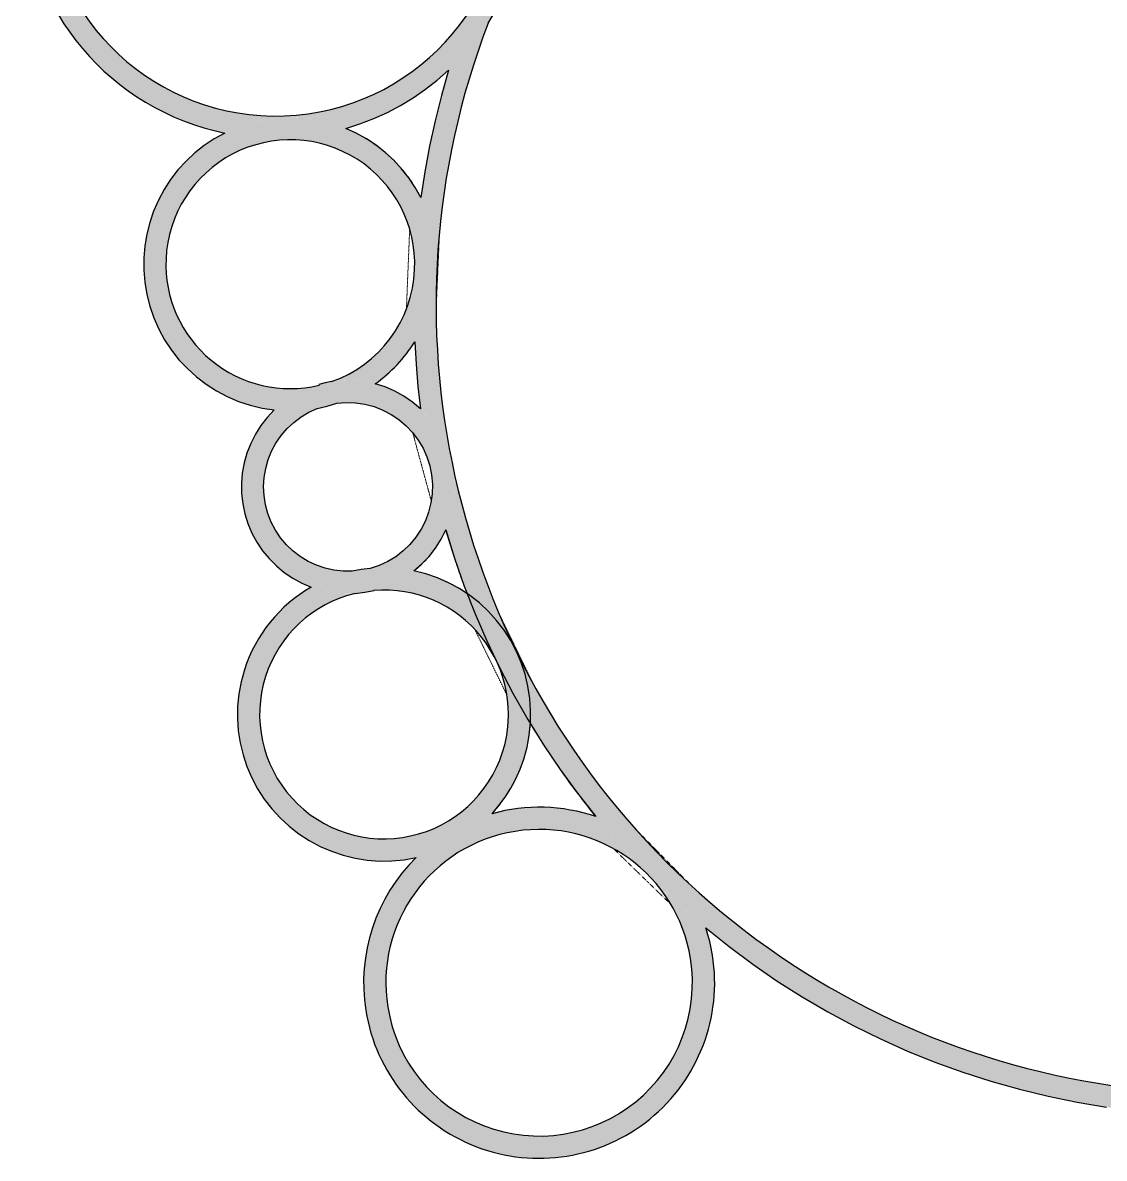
# Model space of a CAD drawing. Header units: inches. Extents: x -870 to 733, y -1250 to 961.
# Drawn here: x -535 to -48, y -783 to -272 of the extents above; entities that cross this region are included whole.
import ezdxf

# ---------------------------------------------------------------- set-up
doc = ezdxf.new("R2010")
doc.units = ezdxf.units.IN
doc.header["$MEASUREMENT"] = 0
doc.linetypes.add('Overhead', pattern=[0.15625, 0.09375, -0.0625])
for name, color, linetype, lineweight in [('A-GENM', 13, 'Continuous', 9), ('A-ROOF', 132, 'Continuous', 13), ('A-WALL', 113, 'Continuous', 13), ('A-WALL-PATT', 111, 'Continuous', 13)]:
    doc.layers.add(name, color=color, linetype=linetype, lineweight=lineweight)

# ---------------------------------------------------------------- blocks, each defined once
blk = doc.blocks.new('Opening-Cased - 36_ x 84_-V9-Extra Roof')
at = {"layer": 'A-GENM', "linetype": 'Overhead'}
blk.add_line((-17.18, 5), (17.54, 5), dxfattribs=at)
blk = doc.blocks.new('Opening-Cased - 36_ x 84_-V10-Extra Roof')
at = {"layer": 'A-GENM', "linetype": 'Overhead'}
blk.add_line((-18.08, 5), (17.46, 5), dxfattribs=at)
blk = doc.blocks.new('Opening-Cased - 36_ x 84_-V11-Extra Roof')
at = {"layer": 'A-GENM', "linetype": 'Overhead'}
blk.add_line((-16.68, -5), (16.21, -5), dxfattribs=at)
blk = doc.blocks.new('Opening-Cased - 36_ x 84_-V12-Extra Roof')
at = {"layer": 'A-GENM', "linetype": 'Overhead'}
blk.add_line((-17.19, 5), (16.81, 5), dxfattribs=at)
blk = doc.blocks.new('Opening-Cased - 36_ x 84_-V13-Extra Roof')
at = {"layer": 'A-GENM', "linetype": 'Overhead'}
for p, q in [((17.55, 5), (17.62, 5)), ((-16.16, -5), (15.55, -5))]:
    blk.add_line(p, q, dxfattribs=at)
blk = doc.blocks.new('Opening-Cased - 36_ x 84_-V14-Extra Roof')
at = {"layer": 'A-GENM', "linetype": 'Overhead'}
blk.add_line((-17.19, 5), (17.5, 5), dxfattribs=at)
blk = doc.blocks.new('Opening-Cased - 36_ x 84_-V15-Extra Roof')
at = {"layer": 'A-GENM', "linetype": 'Overhead'}
blk.add_line((-18.14, 5), (17.49, 5), dxfattribs=at)

msp = doc.modelspace()

# ---------------------------------------------------------------- hatches: boundary and pattern name
at = {"layer": 'A-WALL-PATT'}
for points in [[(-444.17, -321.74), (-439.05, -319.45), (-433.75, -317.6), (-428.32, -316.21), (-422.78, -315.28), (-417.19, -314.83), (-411.58, -314.86), (-405.99, -315.36), (-400.47, -316.33), (-395.04, -317.77), (-389.76, -319.66), (-383.37, -317.63), (-377.11, -315.22), (-371, -312.44), (-365.07, -309.31), (-359.33, -305.84), (-353.8, -302.03), (-348.51, -297.91), (-343.47, -293.48), (-338.55, -288.61), (-333.93, -283.45), (-329.64, -278.01), (-325.38, -271.83), (-322.04, -266.34), (-318.77, -260.14), (-315.89, -253.76), (-313.4, -247.2), (-311.32, -240.51), (-309.61, -233.41), (-308.42, -226.8), (-307.61, -219.84), (-307.22, -212.84), (-307.27, -205.83), (-317.26, -206.21), (-317.24, -213.31), (-317.7, -220.39), (-318.65, -227.43), (-320.07, -234.39), (-321.96, -241.23), (-324.32, -247.93), (-327.13, -254.46), (-330.38, -260.77), (-334.05, -266.85), (-338.13, -272.66), (-342.59, -278.19), (-347.42, -283.39), (-352.6, -288.25), (-358.09, -292.75), (-363.88, -296.87), (-369.94, -300.57), (-376.23, -303.86), (-382.74, -306.71), (-389.42, -309.11), (-396.25, -311.05), (-403.2, -312.51), (-410.23, -313.5), (-417.32, -314.01), (-424.42, -314.03), (-431.5, -313.57), (-438.54, -312.62), (-445.5, -311.2), (-452.34, -309.31), (-459.04, -306.95), (-465.56, -304.14), (-471.88, -300.89), (-477.96, -297.22), (-483.77, -293.14), (-489.29, -288.68), (-494.5, -283.85), (-499.36, -278.67), (-503.86, -273.18), (-507.97, -267.39), (-511.68, -261.33), (-514.97, -255.04), (-517.82, -248.53), (-520.22, -241.85), (-522.15, -235.02), (-523.62, -228.07), (-524.61, -221.04), (-525.12, -213.95), (-535.11, -214.33), (-534.61, -221.53), (-533.66, -228.69), (-532.26, -235.77), (-530.41, -242.76), (-528.12, -249.61), (-525.4, -256.3), (-522.27, -262.8), (-518.72, -269.1), (-514.79, -275.15), (-510.48, -280.95), (-505.82, -286.46), (-500.81, -291.67), (-495.49, -296.55), (-489.86, -301.08), (-483.96, -305.24), (-477.81, -309.03), (-471.43, -312.41), (-464.85, -315.39), (-458.1, -317.94), (-451.19, -320.06)], [(4.32, -764.04), (17.72, -763.85), (31.11, -763.18), (44.46, -762.01), (57.76, -760.35), (70.99, -758.2), (84.13, -755.57), (97.17, -752.46), (110.08, -748.87), (122.85, -744.81), (135.47, -740.29), (147.91, -735.3), (160.16, -729.86), (172.2, -723.98), (184.01, -717.65), (195.59, -710.9), (206.91, -703.73), (217.96, -696.14), (228.73, -688.16), (239.19, -679.79), (249.34, -671.03), (252.56, -663.68), (256.23, -656.55), (260.33, -649.65), (264.85, -643.02), (269.77, -636.68), (275.08, -630.66), (280.74, -624.98), (286.75, -619.65), (293.07, -614.71), (299.68, -610.16), (306.56, -606.04), (313.71, -595.26), (320.46, -584.23), (326.83, -572.97), (332.78, -561.5), (338.33, -549.82), (343.47, -537.95), (348.17, -525.91), (352.45, -513.7), (355.45, -504.22), (358.19, -494.65), (360.66, -485.01), (351.71, -484.22), (352.56, -476.93), (353.83, -469.7), (355.5, -462.55), (357.57, -455.51), (360.04, -448.6), (362.89, -441.83), (366.12, -435.24), (369.71, -428.84), (370.39, -418.92), (370.79, -408.99), (370.93, -399.05), (360.93, -399.05), (360.68, -412.29), (359.94, -425.51), (358.71, -438.69), (356.99, -451.82), (354.77, -464.88), (352.08, -477.84), (348.9, -490.7), (345.24, -503.42), (341.11, -516.01), (336.51, -528.43), (331.4, -540.78), (325.95, -552.71), (320, -564.54), (313.61, -576.13), (306.79, -587.48), (299.55, -598.57), (291.91, -609.39), (283.86, -619.91), (275.43, -630.12), (266.63, -640.01), (257.46, -649.56), (247.94, -658.77), (238.08, -667.61), (227.91, -676.09), (217.42, -684.17), (206.64, -691.86), (195.58, -699.14), (184.25, -706.01), (172.68, -712.44), (160.88, -718.45), (148.86, -724), (136.64, -729.11), (124.24, -733.75), (111.67, -737.93), (98.96, -741.64), (86.12, -744.87), (73.16, -747.62), (60.12, -749.89), (46.99, -751.66), (33.82, -752.95), (20.6, -753.74), (7.36, -754.04), (-5.88, -753.85), (-19.11, -753.16), (-32.3, -751.98), (-45.43, -750.31), (-58.5, -748.15), (-71.47, -745.5), (-84.34, -742.38), (-97.08, -738.77), (-109.68, -734.69), (-122.12, -730.15), (-134.38, -725.14), (-146.44, -719.68), (-158.3, -713.78), (-169.92, -707.43), (-181.3, -700.66), (-192.67, -693.29), (-203.26, -685.86), (-213.81, -677.86), (-224.06, -669.47), (-233.98, -660.71), (-243.57, -651.58), (-252.82, -642.1), (-261.7, -632.28), (-270.22, -622.13), (-278.34, -611.68), (-286.08, -600.93), (-293.4, -589.9), (-300.31, -578.6), (-306.8, -567.06), (-312.84, -555.28), (-318.45, -543.28), (-323.6, -531.08), (-328.3, -518.7), (-332.53, -506.15), (-336.29, -493.45), (-339.57, -480.62), (-342.37, -467.68), (-344.69, -454.64), (-346.52, -441.53), (-347.86, -428.35), (-348.7, -415.14), (-349.06, -401.9), (-348.92, -388.66), (-348.28, -375.43), (-347.16, -362.24), (-345.54, -349.09), (-343.43, -336.02), (-340.84, -323.04), (-337.76, -310.16), (-334.21, -297.4), (-330.18, -284.78), (-325.68, -272.33), (-329.64, -278.01), (-333.93, -283.45), (-338.55, -288.61), (-343.47, -293.48), (-346.69, -304.78), (-349.54, -316.17), (-352.02, -327.65), (-354.13, -339.2), (-355.87, -350.82), (-357.14, -361.58), (-358.09, -372.39), (-358.73, -383.21), (-359.04, -394.05), (-359.02, -404.9), (-358.69, -415.74), (-358.09, -425.79), (-357.21, -435.83), (-356.06, -445.83), (-352.86, -449.09), (-349.99, -452.64), (-347.47, -456.45), (-345.32, -460.47), (-343.56, -464.69), (-342.21, -469.05), (-341.28, -473.52), (-340.78, -478.06), (-340.71, -482.62), (-341.08, -487.17), (-341.88, -491.67), (-343.1, -496.07), (-344.74, -500.33), (-340.78, -513.13), (-336.36, -525.79), (-331.48, -538.27), (-326.14, -550.56), (-320.35, -562.65), (-314.12, -574.52), (-307.47, -586.15), (-300.39, -597.53), (-292.89, -608.64), (-285, -619.47), (-276.71, -630), (-268.04, -640.22), (-259, -650.12), (-249.6, -659.67), (-239.86, -668.88), (-229.79, -677.72), (-219.4, -686.19), (-208.42, -694.47), (-197.73, -701.95), (-186.47, -709.22), (-174.95, -716.07), (-163.19, -722.5), (-151.2, -728.49), (-139, -734.04), (-126.61, -739.13), (-114.03, -743.77), (-101.3, -747.94), (-88.41, -751.64), (-75.41, -754.87), (-62.29, -757.61), (-49.08, -759.88), (-35.79, -761.65), (-22.45, -762.94), (-9.08, -763.74)], [(-358.73, -383.21), (-358.09, -372.39), (-357.14, -361.58), (-355.87, -350.82), (-358.62, -345.95), (-361.77, -341.33), (-365.3, -336.99), (-369.18, -332.97), (-373.39, -329.29), (-377.9, -325.98), (-382.67, -323.06), (-387.67, -320.56), (-392.86, -318.49), (-398.21, -316.87), (-403.68, -315.71), (-409.23, -315.01), (-414.81, -314.78), (-420.4, -315.03), (-425.94, -315.75), (-431.41, -316.94), (-436.75, -318.58), (-441.94, -320.68), (-446.92, -323.2), (-451.68, -326.14), (-456.17, -329.46), (-460.37, -333.16), (-464.24, -337.2), (-467.75, -341.55), (-470.88, -346.18), (-473.6, -351.06), (-475.91, -356.16), (-477.77, -361.43), (-479.18, -366.84), (-480.13, -372.35), (-480.61, -377.92), (-470.62, -378.35), (-470.16, -373.2), (-469.22, -368.11), (-467.82, -363.14), (-465.97, -358.31), (-463.67, -353.67), (-460.96, -349.27), (-457.86, -345.13), (-454.38, -341.3), (-450.57, -337.8), (-446.45, -334.67), (-442.06, -331.94), (-437.44, -329.62), (-432.62, -327.74), (-427.65, -326.31), (-422.57, -325.34), (-417.42, -324.85), (-412.24, -324.84), (-407.09, -325.3), (-402.01, -326.23), (-397.03, -327.64), (-392.2, -329.49), (-387.56, -331.78), (-383.16, -334.49), (-379.02, -337.6), (-375.19, -341.07), (-371.69, -344.89), (-368.56, -349.01), (-365.83, -353.4), (-363.51, -358.02), (-361.63, -362.84), (-360.2, -367.81), (-359.23, -372.89), (-358.74, -378.04)], [(-359.05, -518.8), (-355.36, -515.58), (-352.02, -512.01), (-349.05, -508.12), (-346.5, -503.94), (-344.39, -499.53), (-342.74, -494.92), (-341.57, -490.17), (-340.88, -485.33), (-340.69, -480.44), (-341, -475.55), (-341.81, -470.73), (-343.1, -466.01), (-344.87, -461.45), (-347.09, -457.09), (-349.75, -452.98), (-352.81, -449.16), (-356.24, -445.67), (-360.01, -442.55), (-364.07, -439.83), (-368.4, -437.54), (-372.93, -435.7), (-377.63, -434.33), (-382.44, -433.45), (-387.32, -433.06), (-392.21, -433.17), (-397.07, -433.77), (-401.83, -434.87), (-399.1, -444.49), (-394.92, -443.55), (-390.67, -443.09), (-386.39, -443.11), (-382.14, -443.61), (-377.98, -444.58), (-373.95, -446.01), (-370.1, -447.89), (-366.5, -450.19), (-363.17, -452.88), (-360.17, -455.93), (-357.53, -459.29), (-355.28, -462.93), (-353.46, -466.8), (-352.08, -470.85), (-351.17, -475.03), (-350.73, -479.29), (-350.77, -483.56), (-351.3, -487.81), (-352.29, -491.97), (-353.75, -495.99), (-355.66, -499.82), (-357.98, -503.42), (-360.69, -506.73), (-363.75, -509.71), (-367.13, -512.33), (-370.79, -514.56), (-374.67, -516.36), (-378.72, -517.71), (-373.79, -517.43), (-368.85, -517.51), (-363.92, -517.97), (-360.44, -518.56)], [(-391.03, -528.98), (-386.17, -528.97), (-381.34, -528.47), (-376.59, -527.49), (-379.11, -517.81), (-383.28, -518.65), (-387.51, -519.02), (-391.76, -518.91), (-395.97, -518.33), (-400.09, -517.29), (-404.07, -515.78), (-407.86, -513.85), (-411.4, -511.5), (-414.66, -508.77), (-417.6, -505.7), (-420.17, -502.31), (-422.35, -498.66), (-424.11, -494.79), (-425.43, -490.75), (-426.28, -486.58), (-426.67, -482.35), (-426.57, -478.1), (-426.01, -473.88), (-424.98, -469.76), (-423.49, -465.78), (-421.57, -461.98), (-419.23, -458.43), (-416.36, -455.01), (-413.45, -452.21), (-410.08, -449.63), (-406.43, -447.44), (-402.57, -445.66), (-407.37, -446.38), (-412.21, -446.74), (-417.06, -446.74), (-421.9, -446.39), (-425.24, -449.92), (-428.19, -453.77), (-430.75, -457.91), (-432.87, -462.27), (-434.54, -466.84), (-435.74, -471.54), (-436.46, -476.35), (-436.69, -481.2), (-436.43, -486.05), (-435.68, -490.85), (-434.44, -495.55), (-432.74, -500.1), (-430.59, -504.45), (-428.01, -508.57), (-425.03, -512.4), (-421.67, -515.91), (-417.98, -519.07), (-413.98, -521.83), (-409.73, -524.18), (-405.26, -526.09), (-400.63, -527.53), (-395.87, -528.5)], [(-373.27, -649.41), (-367.67, -649.24), (-362.1, -648.59), (-356.61, -647.48), (-351.24, -645.9), (-346.02, -643.87), (-340.98, -641.41), (-336.18, -638.53), (-331.64, -635.25), (-327.39, -631.6), (-323.46, -627.6), (-319.89, -623.28), (-316.7, -618.68), (-313.91, -613.82), (-311.54, -608.75), (-309.61, -603.49), (-319.14, -600.44), (-320.94, -605.29), (-323.18, -609.96), (-325.84, -614.39), (-328.89, -618.57), (-332.48, -622.58), (-336.1, -625.98), (-340.18, -629.15), (-344.54, -631.94), (-349.13, -634.31), (-353.93, -636.25), (-358.88, -637.74), (-363.95, -638.76), (-369.1, -639.31), (-374.27, -639.38), (-379.43, -638.98), (-384.52, -638.1), (-389.52, -636.76), (-394.37, -634.96), (-399.03, -632.72), (-403.47, -630.06), (-407.64, -627.01), (-411.51, -623.58), (-415.05, -619.8), (-418.23, -615.72), (-421.01, -611.36), (-423.38, -606.77), (-425.32, -601.97), (-426.81, -597.02), (-427.83, -591.95), (-428.38, -586.8), (-428.46, -581.63), (-428.06, -576.47), (-427.18, -571.38), (-425.83, -566.38), (-435.36, -563.34), (-436.84, -568.74), (-437.85, -574.26), (-438.39, -579.83), (-438.46, -585.43), (-438.05, -591.02), (-437.17, -596.55), (-435.82, -601.99), (-434.01, -607.29), (-431.77, -612.43), (-428.91, -617.63), (-426.01, -622.03), (-422.54, -626.43), (-418.72, -630.52), (-414.55, -634.27), (-410.09, -637.65), (-405.36, -640.65), (-400.38, -643.23), (-395.21, -645.38), (-389.87, -647.08), (-384.41, -648.33), (-378.86, -649.1)], [(-380.71, -716.61), (-370.83, -715.03), (-371.51, -709.22), (-371.69, -703.36), (-371.37, -697.51), (-370.55, -691.71), (-369.25, -686), (-367.47, -680.42), (-365.22, -675.02), (-362.52, -669.82), (-359.39, -664.87), (-355.86, -660.2), (-351.93, -655.85), (-347.66, -651.85), (-343.06, -648.22), (-338.17, -645), (-333.02, -642.21), (-327.65, -639.86), (-322.11, -637.97), (-316.42, -636.56), (-310.64, -635.64), (-304.52, -635.22), (-298.94, -635.29), (-293.11, -635.85), (-287.35, -636.91), (-281.7, -638.45), (-276.2, -640.47), (-270.9, -642.95), (-265.82, -645.86), (-261, -649.2), (-256.49, -652.93), (-252.31, -657.04), (-248.49, -661.48), (-245.07, -666.23), (-242.06, -671.25), (-239.48, -676.51), (-237.36, -681.97), (-235.71, -687.59), (-234.55, -693.33), (-224.67, -691.76), (-225.91, -685.59), (-227.64, -679.53), (-236.55, -671.86), (-245.22, -663.9), (-253.62, -655.67), (-261.76, -647.17), (-269.62, -638.42), (-277.19, -629.41), (-282.87, -627.71), (-288.66, -626.44), (-294.53, -625.61), (-300.44, -625.22), (-306.37, -625.27), (-312.28, -625.77), (-318.14, -626.71), (-323.9, -628.08), (-327.95, -632.12), (-332.48, -635.89), (-337.02, -639.07), (-341.97, -641.93), (-347.15, -644.36), (-352.52, -646.32), (-358.04, -647.81), (-362.33, -652.38), (-366.25, -657.27), (-369.77, -662.46), (-372.87, -667.91), (-375.52, -673.59), (-377.72, -679.46), (-379.45, -685.48), (-380.69, -691.63), (-381.44, -697.85), (-381.69, -704.12), (-381.45, -710.38)], [(-302.62, -783.18), (-296.43, -782.93), (-290.27, -782.2), (-284.18, -780.99), (-278.22, -779.3), (-272.4, -777.14), (-266.77, -774.54), (-261.07, -771.31), (-256.2, -768.06), (-251.33, -764.21), (-246.78, -760), (-242.58, -755.44), (-238.74, -750.57), (-235.3, -745.4), (-232.27, -739.99), (-229.68, -734.35), (-227.54, -728.53), (-225.86, -722.56), (-224.65, -716.48), (-223.93, -710.32), (-223.69, -704.12), (-223.94, -697.92), (-224.67, -691.76), (-234.55, -693.33), (-233.87, -699.15), (-233.7, -705), (-234.01, -710.85), (-234.83, -716.65), (-236.13, -722.36), (-237.91, -727.94), (-240.16, -733.35), (-242.86, -738.55), (-245.99, -743.5), (-249.53, -748.17), (-253.45, -752.52), (-257.72, -756.52), (-262.32, -760.14), (-267.22, -763.37), (-272.36, -766.16), (-277.73, -768.51), (-283.27, -770.39), (-288.96, -771.8), (-294.74, -772.72), (-300.58, -773.15), (-306.44, -773.08), (-312.27, -772.52), (-318.03, -771.46), (-323.68, -769.91), (-329.18, -767.9), (-334.49, -765.42), (-339.56, -762.5), (-344.38, -759.17), (-348.89, -755.43), (-353.07, -751.33), (-356.89, -746.89), (-360.31, -742.14), (-363.32, -737.11), (-365.9, -731.85), (-368.02, -726.39), (-369.67, -720.77), (-370.83, -715.03), (-380.71, -716.61), (-379.49, -722.69), (-377.8, -728.66), (-375.65, -734.48), (-373.05, -740.11), (-370.01, -745.52), (-366.56, -750.67), (-362.72, -755.54), (-358.51, -760.09), (-353.95, -764.3), (-349.07, -768.13), (-343.91, -771.58), (-338.5, -774.6), (-332.86, -777.19), (-327.04, -779.34), (-321.07, -781.02), (-314.98, -782.22), (-308.82, -782.94)]]:
    msp.add_hatch(color=256, dxfattribs=at).paths.add_polyline_path(points, flags=0)
h = msp.add_hatch(color=256, dxfattribs=at)
h.paths.add_polyline_path([(-417.06, -446.74), (-412.21, -446.74), (-407.37, -446.38), (-402.57, -445.66), (-398.11, -444.67), (-393.74, -443.38), (-396.44, -443.84), (-399.1, -444.49), (-401.72, -435.26), (-406.8, -436.23), (-411.95, -436.72), (-417.12, -436.73), (-422.27, -436.26), (-427.36, -435.33), (-432.34, -433.92), (-437.16, -432.07), (-441.8, -429.78), (-446.2, -427.06), (-450.34, -423.96), (-454.17, -420.48), (-457.66, -416.67), (-460.79, -412.55), (-463.52, -408.16), (-465.84, -403.54), (-467.72, -398.72), (-469.15, -393.75), (-470.11, -388.67), (-470.61, -383.53), (-470.62, -378.35), (-480.61, -377.92), (-480.62, -383.43), (-480.17, -388.93), (-479.26, -394.37), (-477.9, -399.71), (-476.1, -404.93), (-473.87, -409.97), (-471.23, -414.81), (-468.19, -419.41), (-464.78, -423.75), (-461.01, -427.78), (-456.93, -431.48), (-452.55, -434.83), (-447.91, -437.81), (-443.03, -440.38), (-437.95, -442.54), (-432.72, -444.27), (-427.35, -445.55), (-421.9, -446.39)], flags=0)
h.paths.add_polyline_path([(-376.49, -434.61), (-372.35, -431.43), (-368.48, -427.92), (-364.9, -424.12), (-361.63, -420.05), (-358.69, -415.73), (-359.02, -404.9), (-359.04, -394.05), (-358.73, -383.21), (-359.18, -388.31), (-360.1, -393.35), (-361.48, -398.29), (-363.3, -403.07), (-365.55, -407.67), (-368.21, -412.05), (-371.26, -416.16), (-374.68, -419.98), (-378.43, -423.47), (-382.48, -426.6), (-386.8, -429.35), (-391.35, -431.7), (-396.1, -433.61), (-392.17, -433.16), (-388.22, -433.04), (-384.27, -433.24), (-380.35, -433.77)], flags=0)
h = msp.add_hatch(color=256, dxfattribs=at)
h.paths.add_polyline_path([(-309.61, -603.49), (-308.15, -598.16), (-307.15, -592.72), (-306.6, -587.23), (-306.51, -581.7), (-306.88, -576.19), (-307.72, -570.73), (-309.01, -565.35), (-310.74, -560.11), (-312.9, -555.02), (-315.49, -550.14), (-318.47, -545.49), (-322.12, -540.78), (-325.55, -537.02), (-329.59, -533.25), (-333.94, -529.84), (-338.56, -526.8), (-343.41, -524.16), (-348.47, -521.94), (-353.69, -520.15), (-359.05, -518.8), (-363.92, -517.97), (-368.85, -517.51), (-373.79, -517.43), (-378.72, -517.71), (-382.8, -518.22), (-386.84, -518.99), (-382.94, -518.6), (-379.11, -517.81), (-376.59, -527.49), (-377.01, -527.6), (-371.79, -527.42), (-366.57, -527.73), (-361.4, -528.52), (-356.34, -529.79), (-351.41, -531.53), (-346.66, -533.72), (-342.14, -536.35), (-337.89, -539.38), (-333.93, -542.8), (-330.31, -546.57), (-327.06, -550.66), (-324.21, -555.04), (-321.77, -559.67), (-319.78, -564.5), (-318.24, -569.49), (-317.18, -574.61), (-316.6, -579.81), (-316.51, -585.03), (-316.91, -590.24), (-317.78, -595.4), (-319.14, -600.44)], flags=0)
h.paths.add_polyline_path([(-425.83, -566.38), (-424.01, -561.47), (-421.74, -556.76), (-419.03, -552.28), (-415.92, -548.07), (-412.43, -544.16), (-408.59, -540.6), (-404.43, -537.42), (-400, -534.64), (-395.33, -532.28), (-390.45, -530.37), (-385.42, -528.93), (-389.45, -529.03), (-393.47, -528.8), (-397.46, -528.23), (-401.38, -527.33), (-405.22, -526.1), (-409.83, -529), (-414.19, -532.26), (-418.27, -535.87), (-422.03, -539.81), (-425.46, -544.04), (-428.52, -548.54), (-431.21, -553.28), (-433.49, -558.23), (-435.36, -563.34)], flags=0)

# ---------------------------------------------------------------- linework, layer by layer
at = {"layer": 'A-ROOF'}
for centre, radius, start, end in [((-414.67, -380.78), 66, 66.777, 67.8261), ((-414.67, -380.78), 66, 62.0631, 64.6637), ((-414.67, -380.78), 66, 57.3436, 59.9455), ((-414.67, -380.78), 66, 52.6154, 55.2325), ((-414.67, -380.78), 66, 47.8725, 50.5231), ((-414.67, -380.78), 66, 43.1026, 45.8163), ((-414.67, -380.78), 66, 38.2731, 41.1114), ((-414.67, -380.78), 66, 33.2647, 36.408), ((-414.67, -380.78), 66, 27.0042, 31.7056), ((-388.69, -481.04), 48, 72.8635, 75.2747), ((-388.69, -481.04), 48, 67.0805, 70.2602), ((-388.69, -481.04), 48, 61.2704, 64.5251), ((-388.69, -481.04), 48, 55.4045, 58.7902), ((-388.69, -481.04), 48, 49.3897, 53.0556), ((-388.69, -481.04), 48, 47.1727, 47.3212), ((-388.69, -481.04), 48, 333.6357, 336.3027), ((5.93, -399.05), 365, 196.1105, 198.0049), ((-388.69, -481.04), 48, 327.8059, 331.095), ((-388.69, -481.04), 48, 321.9033, 325.3536), ((-388.69, -481.04), 48, 308.1304, 313.8713), ((-388.69, -481.04), 48, 315.782, 319.6124), ((5.93, -399.05), 365, 198.5673, 199.967), ((-372.49, -583.41), 66, 73.5809, 78.2535), ((-372.49, -583.41), 66, 68.9078, 72.0286), ((-372.49, -583.41), 66, 64.2342, 67.0488), ((-372.49, -583.41), 66, 59.5599, 62.2468), ((-372.49, -583.41), 66, 55.5563, 57.504), ((5.93, -399.05), 365, 200.5328, 200.8545), ((-372.49, -583.41), 66, 353.6921, 356.395), ((5.93, -399.05), 365, 211.0969, 212.2252), ((-372.49, -583.41), 66, 348.6264, 351.7937), ((5.93, -399.05), 365, 213.022, 214.4669), ((-372.49, -583.41), 66, 342.2943, 347.044), ((-372.49, -583.41), 66, 335.7322, 337.3721), ((5.93, -399.05), 365, 215.0799, 217.1377), ((-372.49, -583.41), 66, 330.4825, 332.45), ((-372.49, -583.41), 66, 320.4206, 322.6054), ((-372.49, -583.41), 66, 325.4203, 327.5277), ((5.93, -399.05), 365, 217.4889, 219.1346), ((-372.49, -583.41), 66, 317.4031, 317.6831)]:
    msp.add_arc(centre, radius, start, end, dxfattribs=at)
at = {"layer": 'A-WALL', "lineweight": 30}
msp.add_line((-401.83, -434.87), (-401.72, -435.26), dxfattribs=at)
at = {"layer": 'A-WALL', "lineweight": 30, "flags": 128}
for points in [[(-325.68, -272.33), (-322.04, -266.34), (-318.77, -260.14), (-315.89, -253.76), (-313.4, -247.2), (-311.32, -240.51), (-309.66, -233.7), (-308.42, -226.8), (-307.61, -219.84), (-307.22, -212.84), (-307.27, -205.83)], [(-389.76, -319.66), (-383.37, -317.63), (-377.11, -315.22), (-371, -312.44), (-365.07, -309.31), (-359.33, -305.84), (-353.8, -302.03), (-348.51, -297.91), (-343.47, -293.48)], [(-343.47, -293.48), (-346.69, -304.78), (-349.54, -316.17), (-352.02, -327.65), (-354.13, -339.2), (-355.87, -350.82)], [(-444.17, -321.74), (-448.9, -324.35), (-453.4, -327.34), (-457.64, -330.68), (-461.59, -334.36), (-465.23, -338.35), (-468.53, -342.63), (-471.47, -347.16), (-474.03, -351.92), (-476.19, -356.87), (-477.94, -361.98), (-479.26, -367.21), (-480.16, -372.54), (-480.61, -377.92)], [(-355.87, -350.82), (-358.42, -346.26), (-361.33, -341.92), (-364.57, -337.82), (-368.12, -333.99), (-371.97, -330.46), (-376.08, -327.24), (-380.44, -324.36), (-385.01, -321.83), (-389.76, -319.66)], [(-480.61, -377.92), (-480.62, -383.43), (-480.17, -388.93), (-479.26, -394.37), (-477.9, -399.71), (-476.1, -404.93), (-473.87, -409.97), (-471.23, -414.81), (-468.19, -419.41), (-464.78, -423.75), (-461.01, -427.78), (-456.93, -431.48), (-452.55, -434.83), (-447.91, -437.81), (-443.03, -440.38), (-437.95, -442.54), (-432.72, -444.27), (-427.35, -445.55), (-421.9, -446.39)], [(-358.69, -415.73), (-358.09, -425.79), (-357.21, -435.83), (-356.06, -445.83)], [(-396.1, -433.61), (-398.99, -434.16), (-401.83, -434.87)], [(-356.06, -445.83), (-359.66, -442.81), (-363.55, -440.15), (-367.67, -437.88), (-372, -436.03), (-376.49, -434.61)], [(-402.57, -445.66), (-398.11, -444.67), (-393.74, -443.38)], [(-393.74, -443.38), (-389.52, -443.05), (-385.29, -443.19), (-381.1, -443.8), (-377, -444.88), (-373.06, -446.4), (-369.3, -448.36), (-365.78, -450.72), (-362.55, -453.45), (-359.65, -456.53), (-357.1, -459.91), (-354.95, -463.56), (-353.21, -467.42), (-351.92, -471.45), (-351.08, -475.6), (-350.71, -479.82), (-350.81, -484.05), (-351.38, -488.24), (-352.41, -492.35), (-353.89, -496.32), (-355.81, -500.09), (-358.13, -503.63), (-360.84, -506.89), (-363.88, -509.83), (-367.24, -512.41), (-370.86, -514.6), (-374.71, -516.37), (-378.72, -517.71)], [(-421.9, -446.39), (-425.09, -449.75), (-427.93, -453.4), (-430.41, -457.31), (-432.5, -461.43), (-434.19, -465.75), (-435.45, -470.2), (-436.28, -474.75), (-436.66, -479.37), (-436.6, -483.99), (-436.09, -488.59), (-435.14, -493.12), (-433.76, -497.54), (-431.96, -501.81), (-429.76, -505.88), (-427.18, -509.72), (-424.24, -513.29), (-420.96, -516.57), (-417.39, -519.51), (-413.55, -522.1), (-409.48, -524.3), (-405.22, -526.1)], [(-386.84, -518.99), (-390.96, -518.97), (-395.04, -518.5), (-399.06, -517.6), (-402.95, -516.26), (-406.67, -514.51), (-410.19, -512.37), (-413.45, -509.86), (-416.42, -507.02), (-419.07, -503.87), (-421.36, -500.45), (-423.26, -496.81), (-424.76, -492.98), (-425.84, -489.01), (-426.49, -484.94), (-426.69, -480.83), (-426.44, -476.73), (-425.76, -472.67), (-424.63, -468.71), (-423.09, -464.9), (-421.14, -461.27), (-418.82, -457.88), (-416.14, -454.76), (-413.14, -451.95), (-409.85, -449.47), (-406.31, -447.37), (-402.57, -445.66)], [(-359.05, -518.8), (-355.49, -515.7), (-352.24, -512.28), (-349.35, -508.55), (-346.84, -504.55), (-344.74, -500.33)], [(-344.74, -500.33), (-340.8, -513.07), (-336.41, -525.66), (-331.55, -538.08), (-326.25, -550.31), (-320.5, -562.34), (-314.32, -574.15), (-307.71, -585.73), (-300.69, -597.06), (-293.25, -608.13), (-285.41, -618.92), (-277.19, -629.41)], [(-378.72, -517.71), (-382.8, -518.22), (-386.84, -518.99)], [(-309.61, -603.49), (-308.15, -598.16), (-307.15, -592.72), (-306.6, -587.23), (-306.51, -581.7), (-306.88, -576.19), (-307.72, -570.73), (-309.01, -565.35), (-310.74, -560.11), (-312.9, -555.02), (-315.49, -550.14), (-318.47, -545.49), (-321.83, -541.1), (-325.55, -537.02), (-329.59, -533.25), (-333.94, -529.84), (-338.56, -526.8), (-343.41, -524.16), (-348.47, -521.94), (-353.69, -520.15), (-359.05, -518.8)], [(-385.42, -528.93), (-381.19, -528.45), (-377.01, -527.6)], [(-435.36, -563.34), (-436.82, -568.69), (-437.83, -574.14), (-438.38, -579.66), (-438.46, -585.2), (-438.08, -590.73), (-437.23, -596.21), (-435.93, -601.6), (-434.18, -606.86), (-432, -611.95), (-429.39, -616.85), (-426.39, -621.5), (-423, -625.89), (-419.26, -629.98), (-415.18, -633.74), (-410.81, -637.15), (-406.16, -640.17), (-401.28, -642.8), (-396.2, -645.01), (-390.94, -646.78), (-385.56, -648.11), (-380.08, -648.97), (-374.55, -649.38), (-369.01, -649.32), (-363.49, -648.8), (-358.04, -647.81)], [(-323.9, -628.08), (-320.8, -624.45), (-317.96, -620.61), (-315.42, -616.56), (-313.17, -612.35), (-311.23, -607.98), (-309.61, -603.49)], [(-227.64, -679.53), (-217.24, -687.87), (-206.54, -695.83), (-195.56, -703.39), (-184.32, -710.54), (-172.82, -717.28), (-161.08, -723.6), (-149.11, -729.48), (-136.95, -734.92), (-124.59, -739.91), (-112.05, -744.45), (-99.36, -748.53), (-86.53, -752.14), (-73.58, -755.28), (-60.51, -757.95), (-47.37, -760.13)]]:
    msp.add_lwpolyline(points, dxfattribs=at)
at = {"layer": 'A-WALL', "lineweight": 30}
for centre, radius, start, end in [((-421.19, -210.08), 104, 182.1346, 2.1346), ((-421.19, -210.08), 114, 182.1346, 258.3704), ((5.93, -399.05), 355, 159.0871, 360), ((-414.67, -380.78), 56, 357.5138, 177.5138), ((-414.67, -380.78), 56, 177.5138, 283.3719), ((-414.67, -380.78), 56, 289.3676, 357.5138), ((-414.67, -380.78), 66, 305.3504, 328.0234), ((-372.49, -583.41), 66, 119.732, 162.2943), ((-372.49, -583.41), 56, 103.3512, 162.2943), ((-372.49, -583.41), 56, 342.2943, 94.6343), ((-372.49, -583.41), 56, 162.2943, 342.2943), ((-302.69, -704.18), 79, 71.1663, 105.575), ((-302.69, -704.18), 69, 9.0477, 189.0477), ((-302.69, -704.18), 79, 134.4744, 189.0477), ((-302.69, -704.18), 79, 9.0477, 18.1834), ((-302.69, -704.18), 79, 189.0477, 9.0477), ((-302.69, -704.18), 69, 189.0477, 9.0477)]:
    msp.add_arc(centre, radius, start, end, dxfattribs=at)

# ---------------------------------------------------------------- block references
at = {"layer": 'A-GENM'}
for name, p, rotation in [('Opening-Cased - 36_ x 84_-V15-Extra Roof', (-356.68, -382.82), 87.67432410016704), ('Opening-Cased - 36_ x 84_-V14-Extra Roof', (-353.29, -383.7), 267.5023302610895), ('Opening-Cased - 36_ x 84_-V13-Extra Roof', (-350.49, -470.98), 285.2169785208252), ('Opening-Cased - 36_ x 84_-V12-Extra Roof', (-317.2, -556.72), 295.9585816980867), ('Opening-Cased - 36_ x 84_-V11-Extra Roof', (-319.8, -557.99), 296.0775841714662), ('Opening-Cased - 36_ x 84_-V9-Extra Roof', (-250.13, -651.45), 314.5368887219477), ('Opening-Cased - 36_ x 84_-V10-Extra Roof', (-253.03, -652.58), 135.8419177412063)]:
    msp.add_blockref(name, p, dxfattribs=dict(at, rotation=rotation))

doc.saveas('drawing.dxf')
